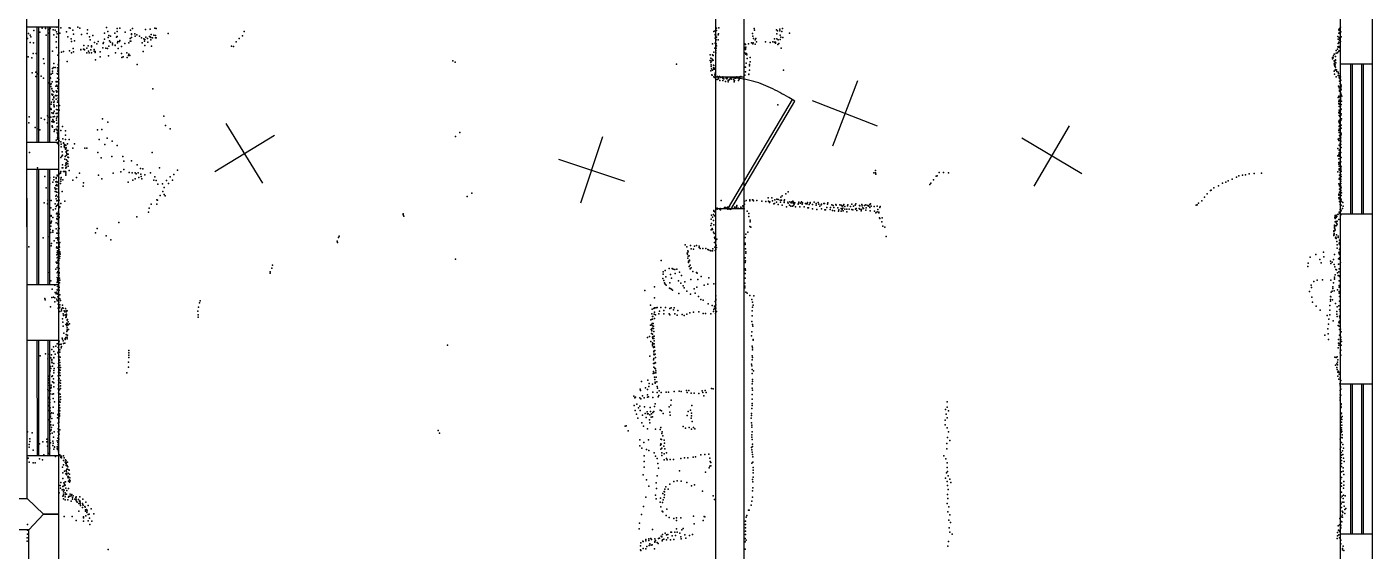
# Model space of a CAD drawing. Header units: millimetres. Extents: x 862 to 13566, y -25564 to -1880.
# Drawn here: x 5866 to 13566, y -12309 to -9311 of the extents above; entities that cross this region are included whole.
import ezdxf

# ---------------------------------------------------------------- set-up
doc = ezdxf.new("R2010")
doc.units = ezdxf.units.MM
for name, color, linetype in [('DOORS', 7, 'Continuous'), ('P', 9, 'Continuous'), ('PANOS', 10, 'Continuous'), ('ROOMS', 1, 'Continuous'), ('WALLS', 3, 'Continuous'), ('WINDOWS', 6, 'Continuous')]:
    doc.layers.add(name, color=color, linetype=linetype)

# ---------------------------------------------------------------- blocks, each defined once
blk = doc.blocks.new('1-Standard_3C')
for points in [[(-403.982, 5.64828), (253.382, 394.931), (263.573, 377.722), (-393.791, -11.5606), (-403.982, 5.64828)], [(263.573, 377.722), (275.367, 357.142), (283.15, 343.495), (290.844, 329.879), (298.429, 316.269), (305.882, 302.642), (313.184, 288.973), (320.313, 275.239), (327.249, 261.416), (333.971, 247.479), (340.456, 233.405), (346.686, 219.17), (352.638, 204.75), (358.291, 190.121), (363.626, 175.258), (368.62, 160.139), (373.253, 144.738), (377.503, 129.032), (381.351, 112.998), (384.774, 96.6102), (387.752, 79.8457), (390.265, 62.6802), (392.29, 45.0899), (393.807, 27.0508), (395.085, -0.90191)]]:
    blk.add_lwpolyline(points)
blk = doc.blocks.new('1-Standard_45')
for points in [[(-590, 42.9766), (589.999, 42.9766), (589.999, 32.9766), (-590, 32.9766), (-590, 42.9766)], [(-590.014, -44.0958), (589.985, -44.0958), (589.985, -54.0958), (-590.014, -54.0958), (-590.014, -44.0958)]]:
    blk.add_lwpolyline(points)

msp = doc.modelspace()

# ---------------------------------------------------------------- linework, layer by layer
at = {"layer": 'DOORS'}
msp.add_lwpolyline([(9810.27, -10350.6), (9810.27, -9597.4), (9970.27, -9597.4), (9970.27, -10350.6), (9810.27, -10350.6)], dxfattribs=at)
at = {"layer": 'P'}
for p in [(5932, -9313), (6037, -9313), (6061, -9316), (6158, -9312), (6322, -9314), (9826, -9316), (13384, -9312), (5869, -9378), (5876, -9349), (5885, -9358), (5888, -9368), (5906, -9331), (5941, -9342), (5953, -9319), (5973, -9321), (5976, -9359), (5990, -9326), (5992, -9347), (6000, -9321), (6017, -9327), (6020, -9357), (6029, -9330), (6035, -9339), (6035, -9369), (6040, -9351), (6055, -9346), (6094, -9340), (6101, -9368), (6108, -9317), (6114, -9318), (6120, -9379), (6129, -9329), (6134, -9353), (6138, -9391), (6170, -9319), (6179, -9355), (6211, -9349), (6214, -9327), (6224, -9368), (6229, -9384), (6244, -9360), (6311, -9346), (6311, -9382), (6330, -9338), (6332, -9371), (6335, -9360), (6340, -9390), (6345, -9364), (6369, -9346), (6379, -9369), (6383, -9338), (6384, -9321), (6384, -9366), (6399, -9318), (6399, -9388), (6429, -9342), (6457, -9392), (6458, -9377), (6459, -9330), (6461, -9392), (6465, -9351), (6465, -9354), (6466, -9372), (6471, -9320), (6485, -9350), (6487, -9363), (6496, -9356), (6511, -9363), (6523, -9373), (6535, -9379), (6540, -9393), (6542, -9383), (6545, -9326), (6547, -9369), (6557, -9377), (6568, -9366), (6572, -9324), (6572, -9367), (6575, -9371), (6576, -9384), (6577, -9354), (6585, -9374), (6592, -9359), (6598, -9319), (6603, -9360), (6603, -9374), (6607, -9320), (6607, -9373), (6675, -9348), (7081, -9377), (7100, -9362), (7110, -9337), (9798, -9338), (9806, -9333), (9806, -9355), (9806, -9376), (9807, -9362), (9809, -9359), (9812, -9384), (9813, -9370), (9814, -9319), (9814, -9332), (9822, -9357), (9823, -9385), (9825, -9351), (10019, -9349), (10022, -9363), (10025, -9377), (10029, -9320), (10030, -9330), (10035, -9385), (10039, -9378), (10146, -9379), (10156, -9327), (10158, -9351), (10158, -9379), (10163, -9334), (10166, -9385), (10175, -9324), (10175, -9334), (10178, -9359), (10178, -9383), (10181, -9369), (10187, -9338), (10192, -9320), (10193, -9372), (10231, -9347), (13370, -9366), (13371, -9381), (13375, -9327), (13375, -9346), (13377, -9331), (13378, -9324), (13378, -9332), (13378, -9372), (13379, -9349), (13379, -9374), (13379, -9387), (13380, -9320), (13380, -9345), (13381, -9378), (13387, -9339), (13388, -9367), (5886, -9400), (5902, -9463), (5905, -9403), (5919, -9464), (6012, -9449), (6034, -9397), (6035, -9429), (6049, -9460), (6065, -9455), (6075, -9452), (6111, -9447), (6121, -9459), (6122, -9395), (6132, -9434), (6134, -9453), (6176, -9440), (6176, -9443), (6191, -9438), (6192, -9418), (6196, -9441), (6196, -9443), (6209, -9433), (6210, -9460), (6218, -9420), (6219, -9450), (6223, -9459), (6232, -9442), (6236, -9424), (6236, -9460), (6237, -9419), (6251, -9441), (6252, -9449), (6253, -9401), (6257, -9452), (6258, -9458), (6266, -9407), (6275, -9394), (6285, -9453), (6301, -9430), (6303, -9406), (6305, -9401), (6318, -9433), (6327, -9434), (6336, -9421), (6345, -9398), (6356, -9404), (6356, -9414), (6371, -9417), (6372, -9416), (6374, -9459), (6385, -9403), (6386, -9394), (6389, -9434), (6396, -9395), (6407, -9423), (6407, -9464), (6426, -9405), (6439, -9459), (6449, -9467), (6450, -9403), (6527, -9402), (6531, -9451), (6541, -9417), (6559, -9399), (6580, -9422), (7037, -9421), (7048, -9423), (7064, -9397), (9790, -9470), (9791, -9407), (9799, -9455), (9803, -9432), (9805, -9404), (9809, -9445), (9810, -9459), (9812, -9408), (9812, -9433), (9814, -9420), (9973, -9428), (9975, -9410), (9976, -9407), (9976, -9459), (9979, -9411), (9979, -9434), (9979, -9440), (9981, -9426), (9981, -9466), (9985, -9468), (9986, -9464), (9996, -9408), (10013, -9403), (10022, -9408), (10024, -9403), (10035, -9410), (10043, -9397), (10094, -9396), (10121, -9401), (10136, -9397), (10146, -9398), (10152, -9399), (10152, -9404), (10165, -9411), (10171, -9405), (10183, -9433), (13349, -9467), (13351, -9467), (13360, -9462), (13361, -9445), (13367, -9439), (13368, -9459), (13370, -9424), (13371, -9405), (13374, -9426), (13374, -9452), (13375, -9423), (13376, -9398), (13377, -9447), (13378, -9400), (13379, -9429), (13381, -9403), (13381, -9423), (13385, -9395), (5874, -9482), (5895, -9487), (5962, -9494), (5965, -9521), (6018, -9544), (6021, -9520), (6029, -9544), (6042, -9545), (6044, -9472), (6046, -9528), (6048, -9525), (6050, -9501), (6097, -9509), (6260, -9500), (6286, -9483), (6334, -9476), (6409, -9485), (6417, -9482), (6441, -9485), (6448, -9475), (6455, -9475), (6498, -9526), (8304, -9505), (8317, -9512), (9584, -9525), (9777, -9471), (9778, -9503), (9780, -9489), (9781, -9514), (9782, -9507), (9782, -9528), (9782, -9538), (9788, -9495), (9790, -9504), (9794, -9475), (9795, -9501), (9796, -9545), (9797, -9529), (9798, -9532), (9801, -9546), (9977, -9541), (9979, -9541), (9984, -9518), (9987, -9471), (9989, -9492), (10002, -9526), (10003, -9534), (10006, -9485), (10007, -9511), (13340, -9485), (13340, -9493), (13343, -9487), (13344, -9477), (13348, -9523), (13349, -9505), (13351, -9510), (13351, -9523), (13351, -9530), (13353, -9535), (13355, -9527), (13356, -9499), (13356, -9504), (13356, -9516), (13356, -9542), (13357, -9481), (13359, -9517), (5896, -9573), (5918, -9569), (5918, -9594), (5930, -9579), (5948, -9593), (5961, -9604), (6000, -9600), (6002, -9604), (6006, -9582), (6012, -9549), (6013, -9564), (6013, -9575), (6034, -9623), (6039, -9578), (6041, -9605), (6043, -9565), (6044, -9582), (6045, -9624), (6046, -9556), (6049, -9611), (9781, -9562), (9784, -9550), (9786, -9586), (9788, -9587), (9790, -9558), (9799, -9552), (9799, -9596), (9801, -9552), (9801, -9601), (9803, -9585), (9805, -9589), (9806, -9575), (9818, -9612), (9819, -9595), (9825, -9602), (9825, -9608), (9831, -9595), (9833, -9617), (9839, -9601), (9849, -9596), (9849, -9617), (9850, -9599), (9850, -9605), (9856, -9608), (9864, -9623), (9869, -9604), (9872, -9608), (9876, -9603), (9881, -9617), (9885, -9614), (9891, -9606), (9897, -9609), (9911, -9611), (9916, -9617), (9919, -9605), (9922, -9605), (9925, -9599), (9930, -9596), (9934, -9600), (9939, -9618), (9943, -9610), (9947, -9596), (9953, -9595), (9969, -9599), (9972, -9588), (9976, -9587), (9979, -9567), (9999, -9581), (9999, -9583), (10002, -9558), (10196, -9558), (13349, -9564), (13351, -9582), (13355, -9558), (13356, -9554), (13357, -9556), (13360, -9596), (13362, -9556), (13363, -9566), (13371, -9570), (13372, -9589), (13373, -9578), (13377, -9598), (13379, -9598), (13379, -9606), (13380, -9621), (13381, -9589), (13385, -9596), (13385, -9615), (13387, -9616), (5991, -9630), (6003, -9639), (6004, -9651), (6006, -9636), (6009, -9663), (6009, -9666), (6010, -9696), (6011, -9626), (6013, -9677), (6014, -9698), (6020, -9683), (6032, -9650), (6033, -9677), (6034, -9626), (6037, -9644), (6038, -9684), (6039, -9625), (6041, -9651), (6043, -9664), (6046, -9679), (6050, -9633), (6587, -9666), (9880, -9625), (9915, -9625), (13373, -9649), (13378, -9656), (13378, -9659), (13379, -9672), (13379, -9678), (13382, -9653), (13383, -9634), (13385, -9639), (13385, -9646), (13386, -9690), (13387, -9665), (13388, -9699), (13389, -9644), (13389, -9653), (13389, -9671), (6004, -9777), (6005, -9752), (6008, -9742), (6013, -9702), (6014, -9727), (6020, -9710), (6020, -9757), (6021, -9716), (6021, -9743), (6022, -9736), (6022, -9764), (6023, -9768), (6030, -9703), (6034, -9705), (6034, -9724), (6037, -9704), (6038, -9762), (6042, -9742), (6045, -9732), (6046, -9719), (6048, -9706), (6053, -9760), (10165, -9756), (13371, -9714), (13375, -9738), (13376, -9708), (13376, -9749), (13377, -9730), (13377, -9752), (13378, -9710), (13378, -9766), (13384, -9714), (13384, -9715), (13385, -9721), (13385, -9726), (13385, -9740), (13385, -9765), (13385, -9777), (13388, -9754), (13391, -9736), (13393, -9707), (5879, -9825), (5949, -9832), (5968, -9840), (5985, -9820), (5989, -9827), (6004, -9828), (6006, -9783), (6010, -9803), (6010, -9852), (6014, -9840), (6016, -9807), (6016, -9825), (6016, -9855), (6017, -9849), (6019, -9803), (6023, -9793), (6023, -9853), (6024, -9824), (6033, -9806), (6035, -9833), (6035, -9844), (6036, -9784), (6040, -9804), (6040, -9823), (6044, -9785), (6045, -9826), (6047, -9813), (6047, -9853), (6051, -9787), (6300, -9836), (6650, -9822), (13376, -9801), (13376, -9853), (13377, -9787), (13377, -9805), (13377, -9846), (13378, -9817), (13380, -9795), (13381, -9824), (13381, -9852), (13382, -9840), (13384, -9790), (13385, -9791), (13385, -9849), (13386, -9815), (13387, -9846), (13388, -9781), (13388, -9809), (13390, -9836), (5878, -9859), (5914, -9886), (5932, -9893), (5940, -9899), (5985, -9860), (6011, -9877), (6011, -9880), (6012, -9884), (6023, -9909), (6024, -9900), (6034, -9895), (6037, -9861), (6039, -9916), (6040, -9883), (6040, -9903), (6041, -9880), (6042, -9906), (6044, -9880), (6044, -9925), (6046, -9896), (6060, -9903), (6070, -9880), (6087, -9905), (6087, -9930), (6271, -9900), (6295, -9898), (6329, -9856), (6659, -9874), (6687, -9894), (8344, -9915), (13375, -9903), (13378, -9881), (13378, -9896), (13378, -9915), (13379, -9900), (13379, -9932), (13380, -9862), (13380, -9874), (13383, -9865), (13383, -9890), (13384, -9918), (13388, -9873), (13388, -9919), (13389, -9891), (13389, -9928), (6033, -9958), (6041, -9953), (6042, -9943), (6042, -9977), (6044, -9934), (6044, -9934), (6049, -9960), (6050, -9948), (6050, -9987), (6051, -9962), (6060, -9969), (6062, -9997), (6063, -9981), (6072, -9952), (6075, -9974), (6075, -9975), (6080, -9993), (6081, -9987), (6082, -9983), (6082, -10000), (6088, -9955), (6089, -9987), (6089, -10007), (6090, -9989), (6092, -10002), (6099, -9980), (6109, -9954), (6130, -10005), (6139, -9980), (6198, -10005), (6209, -10004), (6280, -9955), (6312, -9983), (6326, -9947), (6354, -9964), (6384, -9990), (8320, -9937), (13369, -10006), (13372, -9953), (13376, -9960), (13377, -9950), (13378, -9988), (13382, -9991), (13383, -9938), (13383, -9978), (13383, -9994), (13384, -9940), (13384, -9956), (13385, -9973), (13386, -9946), (13386, -9965), (13387, -9984), (13388, -10001), (5882, -10030), (6061, -10057), (6066, -10051), (6068, -10025), (6070, -10045), (6084, -10067), (6086, -10053), (6088, -10011), (6090, -10011), (6091, -10023), (6091, -10028), (6092, -10047), (6093, -10071), (6095, -10019), (6095, -10034), (6096, -10041), (6099, -10078), (6101, -10018), (6101, -10055), (6101, -10081), (6103, -10039), (6105, -10058), (6272, -10030), (6291, -10060), (6353, -10053), (6415, -10053), (6422, -10078), (6465, -10076), (6584, -10030), (13370, -10049), (13375, -10043), (13375, -10066), (13377, -10016), (13377, -10031), (13377, -10045), (13377, -10050), (13378, -10038), (13381, -10013), (13381, -10028), (13382, -10053), (13382, -10079), (13386, -10029), (13387, -10083), (13388, -10057), (5928, -10116), (6040, -10158), (6042, -10160), (6042, -10163), (6053, -10152), (6058, -10141), (6058, -10148), (6061, -10137), (6068, -10117), (6070, -10100), (6073, -10116), (6076, -10137), (6081, -10137), (6087, -10138), (6088, -10103), (6089, -10119), (6090, -10090), (6090, -10117), (6090, -10141), (6090, -10151), (6090, -10158), (6091, -10097), (6093, -10089), (6093, -10114), (6100, -10094), (6103, -10107), (6108, -10133), (6168, -10147), (6276, -10158), (6360, -10148), (6405, -10139), (6422, -10127), (6451, -10144), (6468, -10146), (6487, -10145), (6492, -10152), (6498, -10099), (6504, -10145), (6516, -10121), (6519, -10154), (6530, -10122), (6542, -10157), (6573, -10145), (6626, -10117), (6708, -10155), (6729, -10130), (10713, -10146), (10723, -10145), (10724, -10132), (10726, -10154), (11077, -10163), (11087, -10144), (11112, -10143), (11141, -10145), (12803, -10163), (12823, -10159), (12842, -10156), (12862, -10152), (12890, -10150), (12933, -10147), (13370, -10139), (13375, -10095), (13376, -10087), (13377, -10123), (13377, -10129), (13378, -10107), (13380, -10088), (13380, -10159), (13381, -10130), (13382, -10163), (13383, -10144), (13385, -10104), (13386, -10130), (13386, -10155), (13387, -10122), (13389, -10111), (13389, -10138), (5970, -10166), (5976, -10231), (5998, -10175), (5998, -10208), (6014, -10198), (6020, -10171), (6020, -10186), (6027, -10232), (6030, -10239), (6032, -10197), (6032, -10217), (6033, -10177), (6034, -10172), (6037, -10196), (6037, -10212), (6037, -10237), (6039, -10219), (6040, -10199), (6049, -10174), (6058, -10207), (6060, -10193), (6061, -10181), (6062, -10173), (6072, -10185), (6130, -10187), (6151, -10173), (6188, -10221), (6190, -10202), (6295, -10179), (6446, -10198), (6473, -10187), (6486, -10180), (6507, -10172), (6521, -10166), (6524, -10179), (6592, -10188), (6599, -10168), (6607, -10190), (6616, -10211), (6643, -10209), (6653, -10230), (6666, -10189), (6677, -10206), (6687, -10169), (6699, -10187), (11035, -10213), (11041, -10204), (11056, -10186), (11071, -10165), (12659, -10231), (12687, -10219), (12710, -10205), (12728, -10199), (12742, -10191), (12765, -10181), (12790, -10170), (13376, -10209), (13377, -10180), (13377, -10182), (13379, -10176), (13380, -10182), (13380, -10216), (13380, -10219), (13380, -10238), (13380, -10238), (13386, -10168), (13386, -10207), (13386, -10221), (13387, -10181), (13387, -10193), (13388, -10166), (13389, -10232), (5966, -10317), (5987, -10301), (6006, -10304), (6028, -10253), (6032, -10252), (6032, -10278), (6033, -10294), (6036, -10274), (6037, -10257), (6037, -10305), (6043, -10283), (6044, -10304), (6048, -10258), (6049, -10285), (6050, -10261), (6051, -10301), (6069, -10252), (6084, -10308), (6611, -10300), (6614, -10301), (6630, -10276), (6644, -10253), (6652, -10269), (6658, -10277), (8386, -10281), (8413, -10261), (9841, -10304), (9973, -10309), (9984, -10303), (10004, -10299), (10004, -10306), (10019, -10300), (10023, -10301), (10026, -10306), (10045, -10303), (10072, -10307), (10096, -10310), (10109, -10288), (10111, -10307), (10117, -10316), (10119, -10312), (10131, -10288), (10134, -10305), (10147, -10299), (10156, -10313), (10159, -10296), (10166, -10298), (10178, -10302), (10179, -10313), (10182, -10285), (10186, -10301), (10190, -10277), (10201, -10306), (10201, -10315), (10202, -10300), (10211, -10266), (10221, -10314), (10223, -10254), (10234, -10312), (10241, -10317), (10244, -10312), (10250, -10307), (10251, -10311), (10254, -10313), (10284, -10313), (10300, -10312), (10334, -10316), (10349, -10316), (10372, -10313), (10395, -10316), (12591, -10305), (12607, -10285), (12622, -10265), (12640, -10247), (12644, -10245), (13376, -10267), (13376, -10274), (13376, -10289), (13377, -10270), (13378, -10295), (13379, -10257), (13379, -10310), (13381, -10271), (13382, -10314), (13383, -10283), (13386, -10244), (13387, -10248), (13387, -10304), (13388, -10275), (13388, -10296), (13390, -10310), (13391, -10259), (13398, -10316), (5985, -10322), (6003, -10345), (6005, -10390), (6006, -10394), (6017, -10358), (6029, -10322), (6031, -10352), (6034, -10338), (6035, -10380), (6037, -10333), (6037, -10376), (6042, -10330), (6042, -10393), (6044, -10380), (6045, -10325), (6046, -10322), (6046, -10384), (6048, -10331), (6048, -10366), (6048, -10371), (6051, -10342), (6051, -10382), (6053, -10344), (6055, -10339), (6060, -10321), (6562, -10371), (6567, -10348), (6578, -10325), (6610, -10324), (8020, -10380), (8020, -10385), (8023, -10394), (9785, -10387), (9796, -10383), (9798, -10365), (9799, -10360), (9801, -10392), (9803, -10368), (9817, -10348), (9818, -10353), (9833, -10354), (9834, -10350), (9837, -10357), (9859, -10343), (9865, -10343), (9870, -10347), (9876, -10342), (9878, -10353), (9879, -10350), (9882, -10343), (9884, -10348), (9886, -10351), (9888, -10337), (9901, -10345), (9917, -10341), (9920, -10342), (9928, -10342), (9930, -10332), (9930, -10334), (9937, -10347), (9953, -10341), (9958, -10350), (9965, -10334), (9966, -10339), (9972, -10351), (9973, -10325), (9974, -10324), (9989, -10364), (9998, -10379), (10141, -10322), (10146, -10321), (10166, -10326), (10189, -10330), (10214, -10339), (10224, -10319), (10232, -10330), (10239, -10337), (10249, -10336), (10252, -10319), (10254, -10332), (10257, -10325), (10262, -10318), (10265, -10340), (10281, -10324), (10283, -10320), (10290, -10339), (10294, -10319), (10303, -10324), (10305, -10318), (10316, -10340), (10323, -10321), (10326, -10323), (10333, -10323), (10337, -10345), (10340, -10346), (10343, -10326), (10350, -10319), (10363, -10326), (10363, -10352), (10383, -10321), (10383, -10331), (10387, -10355), (10399, -10324), (10404, -10336), (10413, -10328), (10415, -10324), (10415, -10351), (10428, -10321), (10432, -10321), (10434, -10357), (10437, -10358), (10444, -10344), (10449, -10324), (10451, -10318), (10463, -10356), (10465, -10343), (10474, -10328), (10477, -10360), (10482, -10332), (10485, -10344), (10488, -10362), (10497, -10327), (10499, -10331), (10507, -10345), (10512, -10365), (10514, -10358), (10519, -10328), (10527, -10331), (10527, -10350), (10527, -10365), (10532, -10336), (10532, -10355), (10536, -10334), (10536, -10348), (10538, -10362), (10539, -10333), (10542, -10326), (10547, -10354), (10548, -10338), (10559, -10354), (10560, -10368), (10563, -10335), (10566, -10329), (10573, -10354), (10581, -10338), (10581, -10338), (10588, -10325), (10588, -10356), (10594, -10357), (10598, -10336), (10607, -10330), (10609, -10354), (10611, -10322), (10613, -10349), (10617, -10360), (10630, -10350), (10631, -10333), (10634, -10335), (10634, -10354), (10641, -10362), (10644, -10355), (10646, -10327), (10648, -10334), (10650, -10346), (10654, -10349), (10660, -10332), (10668, -10359), (10669, -10329), (10670, -10345), (10678, -10333), (10681, -10333), (10685, -10337), (10691, -10326), (10691, -10344), (10693, -10363), (10695, -10323), (10698, -10337), (10716, -10338), (10718, -10364), (10726, -10374), (10732, -10337), (10732, -10369), (10737, -10356), (10743, -10370), (10743, -10375), (10749, -10343), (10750, -10338), (12559, -10330), (12565, -10329), (12572, -10319), (13355, -10390), (13355, -10394), (13360, -10388), (13369, -10383), (13370, -10383), (13372, -10382), (13377, -10370), (13381, -10378), (13382, -10326), (13383, -10356), (13386, -10333), (13386, -10385), (13387, -10358), (13388, -10330), (13388, -10362), (13397, -10350), (13400, -10337), (5999, -10470), (6004, -10433), (6004, -10451), (6005, -10428), (6008, -10422), (6015, -10400), (6034, -10432), (6034, -10465), (6038, -10406), (6040, -10413), (6041, -10396), (6043, -10435), (6045, -10411), (6046, -10438), (6046, -10443), (6047, -10408), (6047, -10461), (6048, -10422), (6048, -10428), (6048, -10459), (6050, -10395), (6051, -10464), (6052, -10401), (6269, -10463), (6392, -10430), (6496, -10398), (9780, -10446), (9783, -10411), (9784, -10435), (9788, -10464), (9790, -10469), (9791, -10399), (9797, -10418), (9798, -10443), (9998, -10395), (10005, -10452), (10006, -10417), (10006, -10425), (10009, -10456), (10747, -10403), (10748, -10406), (10759, -10426), (10761, -10402), (10766, -10451), (10776, -10456), (13350, -10444), (13350, -10451), (13350, -10459), (13351, -10462), (13352, -10466), (13353, -10401), (13354, -10407), (13355, -10425), (13358, -10425), (13359, -10424), (13359, -10448), (13361, -10400), (13362, -10434), (13362, -10447), (13364, -10395), (13366, -10422), (13366, -10439), (13376, -10412), (5959, -10517), (5995, -10512), (6003, -10486), (6014, -10475), (6014, -10484), (6022, -10535), (6033, -10520), (6037, -10490), (6038, -10545), (6041, -10517), (6043, -10525), (6044, -10492), (6045, -10474), (6045, -10533), (6045, -10545), (6046, -10545), (6047, -10481), (6047, -10503), (6048, -10484), (6049, -10518), (6050, -10491), (6050, -10515), (6050, -10524), (6055, -10543), (6259, -10488), (6320, -10506), (6346, -10528), (7643, -10537), (7645, -10544), (7649, -10515), (7654, -10507), (9783, -10471), (9796, -10484), (9800, -10493), (9801, -10544), (9802, -10516), (9804, -10521), (9808, -10509), (9810, -10535), (9816, -10524), (9973, -10515), (9977, -10516), (9977, -10547), (9982, -10496), (9993, -10485), (10785, -10510), (13346, -10481), (13346, -10500), (13347, -10478), (13347, -10504), (13349, -10493), (13349, -10497), (13353, -10475), (13355, -10472), (13356, -10518), (13359, -10514), (13360, -10519), (13361, -10521), (13362, -10500), (13364, -10538), (13371, -10507), (13371, -10516), (13379, -10544), (13380, -10531), (5878, -10568), (6005, -10563), (6008, -10549), (6036, -10574), (6037, -10569), (6037, -10615), (6039, -10602), (6041, -10592), (6042, -10576), (6044, -10611), (6045, -10613), (6048, -10606), (6050, -10618), (6051, -10553), (6051, -10564), (6051, -10585), (6052, -10571), (6053, -10570), (6054, -10598), (6054, -10604), (6055, -10624), (6056, -10611), (9634, -10557), (9643, -10568), (9646, -10605), (9648, -10611), (9650, -10592), (9651, -10597), (9651, -10622), (9656, -10620), (9665, -10561), (9668, -10580), (9681, -10582), (9688, -10565), (9698, -10562), (9714, -10565), (9715, -10572), (9720, -10578), (9736, -10578), (9752, -10579), (9764, -10584), (9768, -10586), (9778, -10590), (9781, -10591), (9790, -10591), (9792, -10580), (9804, -10571), (9806, -10589), (9810, -10584), (9811, -10560), (9813, -10572), (9977, -10556), (9980, -10580), (9981, -10597), (9982, -10605), (13244, -10613), (13288, -10600), (13350, -10613), (13365, -10577), (13366, -10558), (13376, -10603), (13378, -10552), (13378, -10599), (13378, -10604), (13379, -10584), (13380, -10612), (13382, -10559), (13383, -10577), (6032, -10696), (6034, -10656), (6038, -10657), (6038, -10662), (6039, -10631), (6040, -10687), (6042, -10660), (6044, -10645), (6045, -10678), (6045, -10689), (6046, -10626), (6047, -10667), (6047, -10697), (6048, -10653), (6048, -10698), (6049, -10647), (6050, -10666), (6052, -10693), (6053, -10636), (7269, -10691), (7273, -10673), (8319, -10639), (9497, -10646), (9542, -10693), (9560, -10693), (9566, -10697), (9575, -10698), (9586, -10696), (9649, -10633), (9653, -10658), (9654, -10650), (9657, -10682), (9658, -10644), (9659, -10649), (9662, -10674), (9663, -10695), (9668, -10689), (9977, -10632), (9977, -10659), (9978, -10694), (9979, -10649), (13197, -10681), (13199, -10663), (13212, -10628), (13267, -10641), (13274, -10660), (13289, -10625), (13328, -10651), (13330, -10664), (13337, -10656), (13344, -10642), (13348, -10669), (13352, -10684), (13358, -10698), (13362, -10701), (13373, -10637), (13373, -10668), (13377, -10694), (13379, -10632), (13379, -10640), (13382, -10668), (13383, -10666), (13384, -10658), (5995, -10716), (6003, -10763), (6039, -10718), (6039, -10745), (6040, -10773), (6041, -10757), (6042, -10767), (6043, -10751), (6043, -10768), (6044, -10709), (6044, -10709), (6045, -10730), (6049, -10731), (6049, -10735), (6049, -10762), (6051, -10716), (6051, -10720), (6053, -10747), (6053, -10774), (6055, -10760), (7258, -10712), (7259, -10720), (9506, -10750), (9509, -10711), (9509, -10725), (9511, -10762), (9516, -10774), (9519, -10704), (9524, -10741), (9546, -10774), (9550, -10726), (9556, -10747), (9577, -10721), (9595, -10764), (9601, -10713), (9609, -10777), (9614, -10732), (9632, -10769), (9667, -10756), (9677, -10709), (9699, -10716), (9703, -10720), (9706, -10755), (9726, -10739), (9769, -10746), (9976, -10776), (9977, -10721), (9977, -10748), (9979, -10702), (13232, -10766), (13251, -10759), (13281, -10757), (13330, -10760), (13344, -10774), (13350, -10752), (13351, -10743), (13351, -10753), (13355, -10728), (13368, -10717), (13372, -10733), (13376, -10712), (13378, -10735), (13378, -10764), (13379, -10763), (13380, -10739), (6011, -10810), (6027, -10787), (6028, -10829), (6033, -10838), (6038, -10827), (6038, -10835), (6040, -10814), (6042, -10796), (6043, -10839), (6043, -10855), (6044, -10816), (6046, -10837), (6046, -10852), (6047, -10807), (6049, -10793), (6050, -10796), (6050, -10816), (6051, -10817), (6052, -10802), (6054, -10844), (9403, -10819), (9458, -10797), (9520, -10782), (9525, -10788), (9545, -10806), (9549, -10807), (9555, -10811), (9562, -10817), (9598, -10835), (9622, -10791), (9629, -10804), (9643, -10822), (9664, -10840), (9686, -10808), (9691, -10834), (9700, -10800), (9711, -10853), (9743, -10788), (9764, -10782), (9799, -10780), (9809, -10849), (9976, -10794), (9976, -10803), (9982, -10828), (9989, -10834), (10004, -10847), (10028, -10848), (13208, -10824), (13217, -10788), (13218, -10801), (13328, -10853), (13330, -10854), (13332, -10828), (13337, -10822), (13341, -10798), (13341, -10807), (13349, -10820), (13367, -10814), (13377, -10799), (13377, -10825), (13377, -10834), (13378, -10789), (13378, -10790), (13379, -10853), (5969, -10865), (5971, -10871), (6002, -10912), (6009, -10858), (6019, -10857), (6026, -10884), (6027, -10860), (6038, -10868), (6039, -10878), (6045, -10897), (6045, -10919), (6047, -10874), (6047, -10876), (6049, -10917), (6050, -10885), (6052, -10900), (6053, -10918), (6054, -10914), (6055, -10867), (6055, -10901), (6058, -10876), (6064, -10925), (6070, -10902), (6071, -10918), (6074, -10919), (6087, -10921), (6848, -10913), (6855, -10889), (6858, -10877), (9436, -10902), (9446, -10926), (9454, -10922), (9459, -10861), (9459, -10917), (9467, -10918), (9474, -10916), (9495, -10916), (9521, -10915), (9546, -10921), (9553, -10917), (9567, -10929), (9571, -10917), (9593, -10932), (9724, -10870), (9738, -10874), (9765, -10895), (9789, -10904), (9798, -10928), (9801, -10908), (9801, -10920), (9806, -10881), (9809, -10919), (9810, -10868), (9810, -10874), (9810, -10900), (10015, -10869), (10020, -10885), (10020, -10914), (10023, -10902), (13221, -10857), (13225, -10885), (13246, -10908), (13268, -10931), (13324, -10904), (13324, -10931), (13327, -10879), (13328, -10870), (13339, -10871), (13357, -10892), (13366, -10911), (13376, -10906), (13379, -10880), (13380, -10927), (6055, -10939), (6064, -10934), (6071, -10980), (6073, -10999), (6074, -10952), (6075, -10962), (6079, -10935), (6083, -10940), (6086, -10957), (6089, -10973), (6091, -10941), (6092, -10933), (6092, -10966), (6092, -10970), (6093, -10954), (6093, -10959), (6095, -11005), (6097, -10934), (6097, -10986), (6097, -10989), (6098, -10985), (6099, -11009), (6102, -10998), (6111, -11009), (6844, -10937), (6846, -10957), (6846, -10970), (9437, -10987), (9444, -10951), (9445, -10983), (9445, -11007), (9447, -10967), (9448, -10982), (9449, -10967), (9451, -11007), (9457, -10954), (9459, -10942), (9459, -10979), (9464, -10957), (9483, -10952), (9487, -10936), (9511, -10951), (9512, -10933), (9542, -10951), (9546, -10957), (9574, -10951), (9588, -10960), (9616, -10955), (9629, -10962), (9643, -10953), (9661, -10947), (9682, -10942), (9713, -10940), (9737, -10950), (9751, -10950), (9781, -10952), (9797, -10939), (9808, -10949), (9813, -10938), (10016, -10995), (10017, -10935), (10018, -10963), (13308, -10962), (13318, -10983), (13323, -10958), (13343, -10991), (13363, -10938), (13364, -10953), (13366, -10967), (13375, -11000), (13377, -11003), (13380, -10965), (13380, -10993), (13381, -10975), (13383, -10938), (6074, -11022), (6078, -11063), (6090, -11012), (6091, -11070), (6093, -11072), (6095, -11020), (6095, -11052), (6096, -11014), (6096, -11043), (6096, -11047), (6097, -11031), (6097, -11047), (6097, -11085), (6098, -11073), (6098, -11073), (6103, -11015), (6104, -11041), (9429, -11082), (9435, -11017), (9440, -11042), (9441, -11065), (9442, -11015), (9444, -11037), (9444, -11050), (9445, -11035), (9447, -11020), (9447, -11033), (9447, -11085), (9448, -11068), (9451, -11082), (9452, -11023), (9453, -11035), (9454, -11052), (9456, -11080), (10013, -11077), (10016, -11055), (10019, -11012), (10021, -11022), (13295, -11074), (13313, -11037), (13315, -11067), (13317, -11010), (13371, -11018), (13378, -11022), (13379, -11073), (13380, -11042), (13385, -11039), (13386, -11085), (13388, -11055), (6010, -11155), (6019, -11141), (6032, -11136), (6040, -11123), (6045, -11145), (6047, -11119), (6048, -11146), (6049, -11113), (6052, -11109), (6054, -11127), (6055, -11157), (6062, -11125), (6063, -11147), (6064, -11138), (6068, -11091), (6071, -11097), (6074, -11107), (6075, -11122), (6084, -11120), (6085, -11093), (6085, -11098), (6090, -11087), (6096, -11095), (6450, -11161), (8273, -11131), (9418, -11088), (9437, -11110), (9447, -11117), (9447, -11134), (9448, -11128), (9449, -11093), (9449, -11121), (9452, -11144), (9455, -11092), (9456, -11107), (9457, -11123), (9457, -11138), (9459, -11142), (9461, -11162), (10018, -11137), (10019, -11158), (10020, -11147), (10023, -11099), (10023, -11103), (13316, -11098), (13372, -11146), (13373, -11119), (13374, -11099), (13375, -11131), (13381, -11122), (13386, -11099), (13386, -11159), (13386, -11160), (13389, -11131), (13390, -11110), (5942, -11192), (5972, -11180), (5986, -11210), (5996, -11182), (6004, -11204), (6007, -11187), (6009, -11213), (6009, -11217), (6010, -11229), (6011, -11232), (6020, -11168), (6020, -11236), (6021, -11202), (6021, -11204), (6029, -11183), (6043, -11175), (6046, -11171), (6048, -11198), (6048, -11235), (6049, -11211), (6050, -11194), (6052, -11214), (6053, -11216), (6054, -11230), (6055, -11171), (6057, -11199), (6447, -11229), (6450, -11174), (6450, -11189), (6450, -11202), (9431, -11194), (9452, -11214), (9453, -11235), (9454, -11165), (9454, -11170), (9454, -11182), (9455, -11208), (9456, -11187), (9457, -11235), (9463, -11182), (9463, -11231), (9464, -11201), (9465, -11233), (10013, -11240), (10018, -11192), (10018, -11214), (10019, -11202), (13353, -11200), (13360, -11202), (13364, -11237), (13366, -11197), (13368, -11229), (13369, -11214), (13382, -11174), (13387, -11189), (5992, -11308), (5997, -11300), (5998, -11277), (5998, -11283), (5999, -11278), (6001, -11253), (6004, -11265), (6009, -11310), (6012, -11251), (6013, -11306), (6021, -11275), (6021, -11289), (6022, -11265), (6045, -11259), (6045, -11307), (6048, -11285), (6049, -11301), (6050, -11279), (6050, -11291), (6052, -11257), (6052, -11268), (6054, -11245), (6055, -11290), (6056, -11274), (6056, -11304), (6058, -11259), (6438, -11289), (6447, -11257), (9450, -11294), (9452, -11282), (9454, -11257), (9454, -11292), (9459, -11314), (9460, -11262), (9463, -11290), (9465, -11267), (9466, -11278), (9466, -11290), (9468, -11314), (10016, -11249), (10017, -11270), (10017, -11294), (10025, -11278), (13356, -11246), (13364, -11259), (13365, -11271), (13367, -11244), (13369, -11285), (13370, -11309), (13372, -11279), (13376, -11286), (13377, -11297), (13382, -11315), (5987, -11385), (5992, -11331), (5992, -11391), (5993, -11346), (5996, -11322), (5996, -11362), (5998, -11389), (6002, -11392), (6004, -11376), (6005, -11359), (6005, -11371), (6013, -11340), (6018, -11345), (6019, -11324), (6021, -11346), (6021, -11370), (6045, -11380), (6047, -11332), (6047, -11357), (6049, -11327), (6049, -11369), (6050, -11340), (6050, -11387), (6051, -11322), (6052, -11344), (6053, -11387), (6059, -11334), (6059, -11349), (6059, -11364), (6059, -11379), (9376, -11383), (9378, -11390), (9385, -11338), (9407, -11375), (9419, -11385), (9420, -11332), (9427, -11368), (9428, -11350), (9447, -11355), (9460, -11328), (9462, -11342), (9462, -11348), (9471, -11341), (9473, -11368), (9476, -11376), (9485, -11392), (9600, -11394), (9641, -11390), (9655, -11390), (9731, -11392), (9749, -11391), (9785, -11378), (9795, -11381), (10017, -11377), (10018, -11352), (10019, -11328), (10019, -11339), (10019, -11388), (13375, -11325), (13381, -11352), (13382, -11364), (13383, -11391), (13384, -11379), (13385, -11370), (13386, -11334), (13386, -11382), (5990, -11430), (5994, -11436), (5996, -11457), (5997, -11458), (5998, -11441), (5999, -11409), (6000, -11410), (6011, -11411), (6017, -11436), (6018, -11410), (6024, -11455), (6048, -11404), (6049, -11428), (6049, -11432), (6050, -11454), (6051, -11452), (6052, -11409), (6056, -11457), (6057, -11411), (6058, -11441), (6059, -11426), (9340, -11423), (9346, -11433), (9350, -11428), (9358, -11469), (9375, -11432), (9381, -11437), (9389, -11421), (9400, -11433), (9418, -11429), (9419, -11415), (9424, -11426), (9449, -11400), (9449, -11430), (9462, -11467), (9473, -11401), (9480, -11427), (9483, -11419), (9496, -11402), (9525, -11399), (9539, -11400), (9553, -11446), (9571, -11396), (9612, -11396), (9646, -11402), (9668, -11406), (9685, -11405), (9712, -11408), (9736, -11402), (9741, -11421), (9754, -11401), (10017, -11464), (10018, -11414), (10018, -11439), (11134, -11455), (13382, -11439), (13383, -11415), (13383, -11431), (13383, -11447), (13386, -11417), (13388, -11467), (13388, -11468), (5993, -11476), (5993, -11504), (5995, -11480), (5999, -11506), (6000, -11489), (6000, -11547), (6001, -11538), (6002, -11524), (6008, -11518), (6016, -11519), (6017, -11485), (6041, -11546), (6043, -11530), (6048, -11507), (6048, -11522), (6050, -11498), (6050, -11542), (6051, -11476), (6053, -11475), (6053, -11522), (6053, -11531), (6053, -11538), (6055, -11490), (6055, -11506), (9342, -11476), (9347, -11505), (9355, -11526), (9364, -11548), (9367, -11489), (9375, -11480), (9377, -11504), (9389, -11531), (9402, -11484), (9406, -11522), (9411, -11545), (9416, -11512), (9419, -11523), (9423, -11524), (9431, -11530), (9434, -11488), (9436, -11511), (9440, -11543), (9441, -11523), (9447, -11541), (9449, -11517), (9454, -11511), (9459, -11481), (9490, -11502), (9498, -11507), (9508, -11522), (9543, -11483), (9546, -11515), (9549, -11531), (9552, -11474), (9645, -11534), (9651, -11511), (9665, -11502), (9670, -11519), (9671, -11535), (9673, -11476), (10014, -11521), (10014, -11534), (10015, -11493), (10017, -11477), (11124, -11498), (11127, -11525), (11133, -11547), (11134, -11486), (11142, -11507), (13384, -11492), (13385, -11530), (13386, -11480), (13388, -11521), (13388, -11546), (13389, -11485), (13391, -11519), (13394, -11539), (5993, -11558), (5998, -11594), (6001, -11569), (6001, -11621), (6004, -11586), (6005, -11615), (6007, -11602), (6010, -11550), (6016, -11589), (6045, -11577), (6046, -11609), (6049, -11551), (6049, -11595), (6050, -11555), (6050, -11566), (6050, -11573), (6050, -11595), (6054, -11616), (8221, -11619), (9291, -11594), (9297, -11592), (9307, -11621), (9386, -11576), (9395, -11594), (9419, -11609), (9429, -11558), (9432, -11575), (9465, -11611), (9490, -11614), (9495, -11602), (9623, -11596), (9636, -11606), (9657, -11602), (9669, -11549), (9671, -11612), (9674, -11567), (9681, -11601), (9689, -11609), (10012, -11549), (10014, -11575), (10015, -11588), (10016, -11600), (11122, -11559), (11122, -11587), (11134, -11604), (13386, -11572), (13390, -11571), (13390, -11603), (13390, -11616), (13392, -11589), (13392, -11625), (13393, -11556), (5870, -11626), (5879, -11700), (5883, -11666), (5883, -11681), (5896, -11633), (5938, -11696), (5958, -11684), (5980, -11683), (5981, -11668), (5997, -11675), (5999, -11638), (6001, -11689), (6011, -11635), (6014, -11680), (6017, -11691), (6018, -11658), (6023, -11627), (6040, -11679), (6043, -11662), (6043, -11688), (6046, -11626), (6046, -11699), (6047, -11664), (6048, -11648), (6049, -11627), (6049, -11669), (6052, -11640), (8227, -11634), (9375, -11672), (9398, -11688), (9424, -11672), (9494, -11695), (9495, -11669), (9497, -11697), (9498, -11671), (9501, -11636), (9503, -11627), (9506, -11650), (9514, -11675), (9515, -11691), (10015, -11643), (10016, -11657), (10017, -11627), (10017, -11670), (10019, -11697), (11131, -11693), (11136, -11660), (11142, -11626), (11149, -11676), (13383, -11669), (13389, -11631), (13390, -11688), (13392, -11660), (13394, -11644), (13394, -11661), (13398, -11700), (5873, -11778), (5879, -11715), (5903, -11731), (5963, -11758), (5984, -11709), (5991, -11751), (5997, -11721), (6014, -11705), (6020, -11726), (6020, -11726), (6024, -11712), (6024, -11714), (6031, -11768), (6039, -11724), (6040, -11712), (6043, -11728), (6044, -11711), (6045, -11728), (6046, -11720), (6047, -11733), (6048, -11741), (6049, -11759), (6051, -11758), (6054, -11758), (6056, -11764), (6061, -11774), (6064, -11765), (6064, -11775), (6076, -11764), (6079, -11776), (6080, -11776), (9375, -11707), (9386, -11720), (9399, -11763), (9413, -11728), (9427, -11734), (9457, -11747), (9465, -11765), (9493, -11703), (9494, -11726), (9500, -11746), (9501, -11721), (9501, -11762), (9511, -11708), (9513, -11753), (9517, -11724), (9527, -11747), (9610, -11779), (9630, -11776), (9649, -11776), (9679, -11771), (9693, -11770), (9723, -11758), (9746, -11756), (9770, -11754), (9776, -11778), (10014, -11717), (10016, -11730), (10018, -11743), (10019, -11711), (10020, -11756), (10021, -11770), (11115, -11764), (11131, -11723), (13383, -11726), (13387, -11714), (13388, -11774), (13389, -11745), (13390, -11761), (13397, -11736), (13399, -11756), (13402, -11721), (13402, -11777), (5880, -11801), (5902, -11803), (5913, -11803), (5938, -11782), (5956, -11787), (6071, -11828), (6075, -11791), (6075, -11815), (6082, -11852), (6086, -11800), (6088, -11786), (6089, -11808), (6091, -11793), (6091, -11804), (6091, -11810), (6092, -11820), (6092, -11848), (6093, -11856), (6095, -11821), (6095, -11840), (6097, -11820), (6098, -11800), (6099, -11840), (6100, -11826), (6106, -11844), (6108, -11846), (9399, -11829), (9400, -11796), (9474, -11780), (9478, -11807), (9481, -11835), (9513, -11787), (9527, -11780), (9531, -11786), (9549, -11785), (9568, -11784), (9601, -11850), (9771, -11833), (9776, -11823), (9777, -11796), (9780, -11802), (9780, -11821), (10016, -11806), (10022, -11801), (10024, -11830), (10024, -11846), (11126, -11782), (11133, -11803), (11133, -11830), (11136, -11854), (13390, -11791), (13390, -11855), (13391, -11808), (13391, -11824), (13401, -11832), (13401, -11851), (13406, -11797), (6060, -11917), (6072, -11893), (6073, -11861), (6078, -11919), (6081, -11925), (6081, -11933), (6086, -11912), (6086, -11931), (6087, -11912), (6089, -11867), (6093, -11867), (6095, -11872), (6101, -11884), (6103, -11863), (6103, -11889), (6104, -11883), (6105, -11909), (6110, -11901), (6111, -11868), (6111, -11915), (6113, -11890), (6115, -11906), (9394, -11872), (9412, -11902), (9469, -11919), (9474, -11879), (9546, -11925), (9570, -11910), (9588, -11907), (9611, -11909), (9644, -11916), (9687, -11930), (9751, -11857), (10019, -11900), (10022, -11912), (10023, -11862), (10024, -11886), (11124, -11891), (11129, -11861), (11133, -11910), (11139, -11878), (11148, -11897), (11154, -11917), (13385, -11899), (13390, -11887), (13391, -11921), (13403, -11871), (13403, -11910), (13404, -11931), (6052, -11976), (6057, -11934), (6058, -11949), (6068, -11959), (6072, -11939), (6073, -11958), (6073, -11995), (6074, -11937), (6074, -11956), (6076, -11969), (6076, -11984), (6076, -11991), (6076, -12010), (6080, -11961), (6085, -11975), (6085, -11999), (6088, -11985), (6090, -11949), (6094, -11984), (6095, -11963), (6104, -11951), (6105, -12000), (6106, -11997), (6113, -11995), (6114, -11984), (6120, -11993), (6123, -11985), (6128, -12002), (6131, -11993), (6146, -12002), (6149, -11999), (6169, -11999), (9408, -12001), (9427, -11937), (9464, -11989), (9469, -12010), (9470, -11950), (9493, -12006), (9506, -11980), (9513, -12002), (9514, -11968), (9515, -11969), (9515, -11986), (9517, -11954), (9523, -11941), (9536, -11954), (9670, -11935), (9734, -11966), (9794, -11993), (10019, -11965), (10020, -12000), (10022, -11946), (11135, -11934), (11136, -11985), (11138, -12008), (11140, -11956), (13386, -12002), (13391, -11938), (13391, -11972), (13394, -11994), (13401, -12007), (13402, -11948), (13402, -11989), (13412, -11992), (6085, -12016), (6101, -12015), (6119, -12023), (6127, -12011), (6140, -12012), (6146, -12016), (6149, -12011), (6151, -12024), (6154, -12028), (6162, -12014), (6163, -12081), (6164, -12036), (6168, -12024), (6170, -12021), (6172, -12028), (6172, -12038), (6174, -12048), (6184, -12037), (6184, -12059), (6186, -12011), (6187, -12044), (6188, -12046), (6198, -12053), (6199, -12058), (6201, -12073), (6201, -12081), (6203, -12029), (6208, -12070), (6210, -12073), (6211, -12079), (6218, -12047), (6234, -12067), (9395, -12053), (9490, -12028), (9494, -12055), (9503, -12080), (9504, -12030), (9507, -12085), (9508, -12015), (9530, -12069), (9802, -12013), (9996, -12075), (10001, -12075), (10011, -12046), (10015, -12023), (11134, -12037), (11137, -12085), (11143, -12056), (13388, -12039), (13391, -12060), (13394, -12028), (13394, -12081), (13399, -12087), (13404, -12029), (13405, -12051), (13410, -12071), (13415, -12066), (5870, -12157), (6080, -12111), (6126, -12111), (6148, -12133), (6191, -12113), (6191, -12118), (6191, -12138), (6203, -12107), (6209, -12088), (6218, -12099), (6218, -12135), (6222, -12097), (6224, -12120), (6226, -12156), (6238, -12137), (6249, -12095), (9373, -12149), (9385, -12099), (9525, -12106), (9542, -12116), (9569, -12122), (9584, -12119), (9584, -12133), (9610, -12119), (9681, -12109), (9686, -12152), (9737, -12134), (9743, -12110), (9747, -12112), (9979, -12137), (9979, -12157), (9984, -12114), (9987, -12105), (11143, -12131), (11148, -12101), (11153, -12146), (13379, -12158), (13381, -12123), (13386, -12138), (13386, -12160), (13389, -12113), (13392, -12142), (13394, -12104), (13397, -12114), (13398, -12088), (13409, -12093), (5868, -12233), (5869, -12212), (5870, -12189), (9370, -12181), (9427, -12238), (9437, -12236), (9448, -12185), (9460, -12239), (9482, -12237), (9488, -12235), (9497, -12224), (9501, -12227), (9505, -12213), (9512, -12240), (9519, -12206), (9528, -12216), (9534, -12232), (9535, -12213), (9552, -12201), (9555, -12201), (9560, -12221), (9574, -12201), (9578, -12220), (9585, -12181), (9589, -12201), (9603, -12207), (9609, -12227), (9611, -12239), (9615, -12188), (9622, -12180), (9632, -12215), (9638, -12234), (9659, -12219), (9676, -12214), (9978, -12236), (9979, -12214), (9980, -12175), (9980, -12194), (11146, -12176), (11148, -12200), (11163, -12212), (13366, -12236), (13368, -12202), (13368, -12221), (13371, -12165), (13374, -12189), (13376, -12216), (13378, -12190), (13379, -12197), (13380, -12196), (13380, -12233), (13384, -12167), (13384, -12179), (13387, -12176), (5868, -12251), (6331, -12300), (9378, -12279), (9379, -12301), (9380, -12306), (9381, -12262), (9392, -12251), (9393, -12253), (9393, -12293), (9408, -12250), (9408, -12296), (9409, -12242), (9414, -12282), (9427, -12248), (9428, -12276), (9432, -12267), (9440, -12274), (9442, -12243), (9445, -12273), (9458, -12295), (9460, -12258), (9461, -12254), (9464, -12248), (9474, -12260), (9479, -12266), (9503, -12250), (9505, -12244), (9527, -12244), (9550, -12245), (9570, -12243), (9977, -12298), (9978, -12255), (9984, -12247), (11138, -12280), (11142, -12253), (13386, -12267), (13387, -12247), (13397, -12294), (13397, -12302), (13401, -12280), (13404, -12305)]:
    msp.add_point(p, dxfattribs=at)
at = {"layer": 'PANOS'}
for points in [[(10620.9, -9619.83), (10476.9, -9993.01)], [(10735.5, -9878.42), (10362.3, -9734.42)], [(6941.43, -10138.8), (7282.65, -9930.05)], [(7216.41, -10205), (7007.67, -9863.81)], [(11630.6, -10221.8), (11834.2, -9877.55)], [(9161.23, -9940.19), (9034.78, -10319.7)], [(11904.5, -10151.5), (11560.2, -9947.86)], [(8908.26, -10066.7), (9287.75, -10193.2)]]:
    msp.add_lwpolyline(points, dxfattribs=at)
at = {"layer": 'ROOMS'}
for points in [[(6047.13, -12097.6), (6047.08, -12586.4), (9810.27, -12586), (9810.27, -8629.93), (8691.8, -8629.93), (6046.88, -8629.93), (6047.13, -12097.6)], [(9970.27, -12586), (11191.2, -12585.9), (11191.2, -12585.9), (13385.7, -12586.9), (13385.7, -8629.93), (11705.1, -8629.93), (11018.5, -8629.93), (9970.27, -8629.93), (9970.27, -12586)], [(5877.07, -12661.4), (5877.12, -12187.6), (3597.12, -12187.6), (3597.12, -16748.1), (5877.07, -16748.1), (5877.07, -12661.4)]]:
    msp.add_lwpolyline(points, close=True, dxfattribs=at)
at = {"layer": 'WALLS'}
for points in [[(5867.12, -12007.6), (5866.88, -8569.93), (5961.88, -8569.93), (6046.88, -8629.93), (6047.13, -12097.6), (5962.13, -12097.6), (5867.12, -12007.6)], [(9810.27, -12586), (9810.27, -8629.93), (9900.27, -8569.93), (9970.27, -8629.93), (9970.27, -12586), (9900.27, -12661), (9810.27, -12586)], [(13385.7, -12586.9), (13385.7, -8629.93), (13475.7, -8569.93), (13565.7, -8569.93), (13565.7, -12661.9), (13475.7, -12661.9), (13385.7, -12586.9)], [(5877.12, -12187.6), (3597.12, -12187.6), (3507.12, -12097.6), (3417.12, -12007.6), (5867.12, -12007.6), (5962.13, -12097.6), (5877.12, -12187.6)], [(5877.07, -12661.4), (5877.12, -12187.6), (5962.13, -12097.6), (6047.13, -12097.6), (6047.08, -12586.4), (5962.07, -12661.4), (5877.07, -12661.4)]]:
    msp.add_lwpolyline(points, dxfattribs=at)
at = {"layer": 'WINDOWS'}
for points in [[(5866.98, -9971.22), (5866.93, -9311.22), (6046.93, -9311.2), (6046.98, -9971.2), (5866.98, -9971.22)], [(13385.7, -10382), (13385.7, -9522.03), (13565.7, -9522.03), (13565.7, -10382), (13385.7, -10382)], [(5867.04, -10785.1), (5866.99, -10125.1), (6046.99, -10125.1), (6047.04, -10785.1), (5867.04, -10785.1)], [(5867.11, -11763.3), (5867.06, -11103.3), (6047.06, -11103.2), (6047.11, -11763.2), (5867.11, -11763.3)], [(13385.7, -12212), (13385.7, -11352), (13565.7, -11352), (13565.7, -12212), (13385.7, -12212)]]:
    msp.add_lwpolyline(points, dxfattribs=at)

# ---------------------------------------------------------------- block references
at = {"layer": 'DOORS', "xscale": 0.941469, "yscale": -0.941469, "rotation": 90}
msp.add_blockref('1-Standard_3C', (9890.27, -9973.99), dxfattribs=at)
at = {"layer": 'WINDOWS', "yscale": 0.72}
for p, xscale, rotation in [((5956.95, -9641.21), 0.559322, 90.0041), ((13475.7, -9952.03), 0.728814, 90), ((5957.01, -10455.1), 0.559322, 90.0041), ((5957.08, -11433.3), 0.559322, 90.0041), ((13475.7, -11782), 0.728814, 90)]:
    msp.add_blockref('1-Standard_45', p, dxfattribs=dict(at, xscale=xscale, rotation=rotation))

doc.saveas('drawing.dxf')
